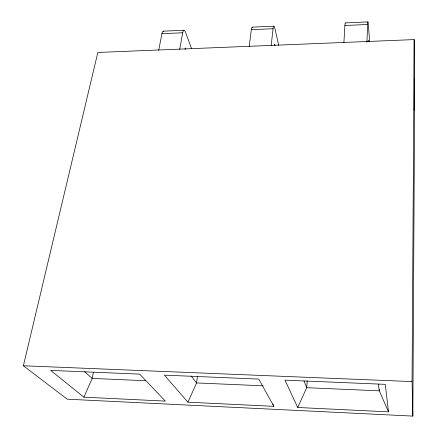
<?xml version="1.0" encoding="UTF-8"?>
<svg xmlns="http://www.w3.org/2000/svg" width="438" height="438" viewBox="0 0 438 438"><rect width="100%" height="100%" fill="white"/><g stroke="black" fill="none" stroke-linecap="round" stroke-linejoin="round"><path stroke-width="0.66" d="M412.842 416.1L412.065 381.591L414.189 39.59L97.844 52.456L23.389 365.763L67.217 399.188L412.842 416.1L414.611 101.654L414.452 78.364L414.266 110.069L414.189 39.59M379.346 389.47L379.313 390.838L388.501 411.857L297.709 407.482L285.001 380.168L385.27 384.345L388.501 411.857M366.907 42.157L367.63 24.484A7.698 0.454 89.3 0 1 368.27 23.844L369.656 41.561M368.15 41.791L368.205 40.427L368.314 41.78M343.907 42.563L344.898 25.503A7.654 0.652 89 0 1 345.39 22.935M307.202 380.885L306.737 387.696L297.709 407.482M274.538 45.601L274.686 44.249L274.993 45.585M271.166 45.656L273.055 28.716A7.523 1.259 87.9 0 1 274.807 28.037L278.688 45.3M249.189 46.543L251.335 29.685A7.479 1.434 87.6 0 1 252.606 27.282M197.472 376.149L196.569 382.932L187.935 402.194L273.865 406.333L272.825 403.858M185.044 49.248L185.279 47.912L185.761 49.187M179.7 49.505L182.684 32.757A7.358 1.987 86.5 0 1 185.455 32.051L191.587 48.749M158.698 50.354L161.923 33.688A7.32 2.146 86.1 0 1 163.817 31.306M93.354 372.388L92.177 378.416L83.904 397.178L50.726 370.411L139.667 374.118L165.35 401.104L83.904 397.178M163.248 31.186L183.911 30.249M252.228 27.151L273.832 26.17M345.303 22.924L367.92 21.9M161.923 33.688L182.684 32.757M251.335 29.685L273.055 28.716M344.898 25.503L367.63 24.484M23.389 365.763L412.065 381.591M145.761 380.731L92.177 378.416L84.55 371.665M263.222 385.812L196.569 382.932L191.192 376.045M187.935 402.194L164.398 375.147L258.748 379.078L273.865 406.333M303.994 380.841L306.737 387.696L379.313 390.838L378.372 384.197"/></g></svg>
